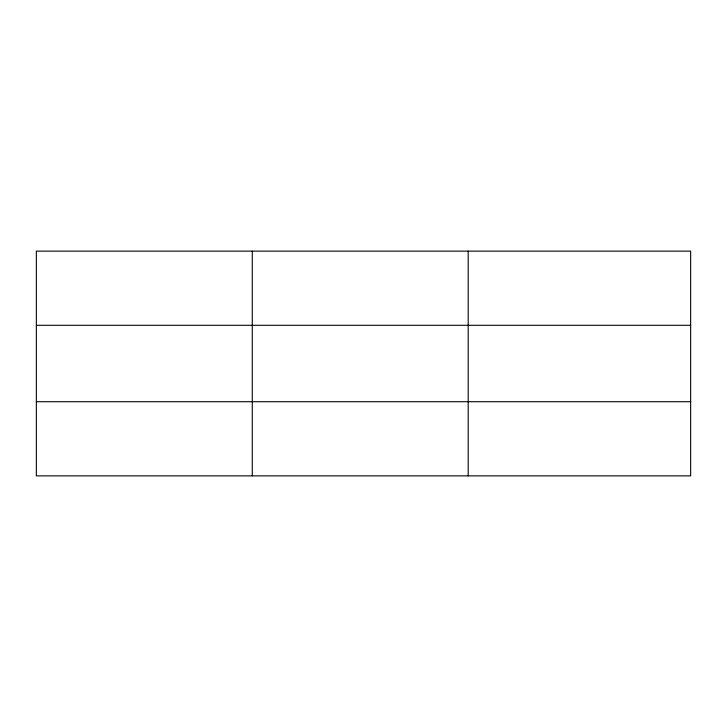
<?xml version="1.0" encoding="UTF-8"?>
<svg xmlns="http://www.w3.org/2000/svg" width="727" height="727" viewBox="0 0 727 727"><rect width="100%" height="100%" fill="white"/><g stroke="black" fill="none" stroke-linecap="round" stroke-linejoin="round"><path stroke-width="1.09" d="M252.269 475.867L252.269 251.133M468.188 475.867L468.188 251.133M690.65 325.296L690.65 251.133L36.35 251.133L36.35 475.867L690.65 475.867L690.65 325.296L36.35 325.296M36.35 401.704L690.65 401.704"/></g></svg>
